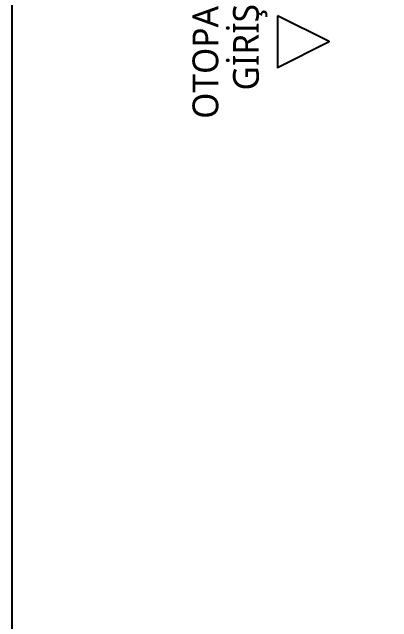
# Model space of a CAD drawing. Header units: millimetres. Extents: x -379292 to 1221486, y 92049 to 447512.
# Drawn here: x 43048 to 50415, y 161577 to 173407 of the extents above; entities that cross this region are included whole.
import ezdxf
from ezdxf.enums import TextEntityAlignment as Align

# ---------------------------------------------------------------- set-up
doc = ezdxf.new("R2010")
doc.units = ezdxf.units.MM
doc.layers.add('05_HATCH SOLID-2', color=253, linetype='Continuous')
doc.layers.add('05_ROOM NUMBER', color=152, linetype='Continuous')
doc.styles.get("Standard").update_dxf_attribs({"font": 'segoeuil.ttf'})

# ---------------------------------------------------------------- blocks, each defined once
blk = doc.blocks.new('202_OkGiris')
blk.add_lwpolyline([(-0.5, 0.2), (0.5, 0.2), (0, 1.2), (-0.5, 0.2)])
for tag, p in [('BILGI', (0, -0.4)), ('BILGI2', (0, -1.2))]:
    blk.add_attdef(tag, text='', height=0.5).set_placement(p, align=Align.MIDDLE)
blk = doc.blocks.new('OtoParkBodrumKatMimari')
at = {"layer": '05_HATCH SOLID-2', "color": 251, "ltscale": 25}
blk.add_lwpolyline([(150500, -8770), (-8600, -8770), (-8600, 187430)], dxfattribs=at)
at = {"layer": '05_ROOM NUMBER'}
ref = blk.add_blockref('202_OkGiris', (-3651, 72018), dxfattribs=dict(at, xscale=1000, yscale=1000, zscale=1000, rotation=270))
ref.add_attrib('BILGI', 'GİRİŞİ', dxfattribs={"layer": '0', "height": 500, "rotation": 90}).set_placement((-4051, 72018), align=Align.MIDDLE)
ref.add_attrib('BILGI2', 'OTOPARK', dxfattribs={"layer": '0', "height": 500, "rotation": 90}).set_placement((-4851, 72018), align=Align.MIDDLE)

msp = doc.modelspace()

# ---------------------------------------------------------------- block references
at = {"color": 8}
msp.add_blockref('OtoParkBodrumKatMimari', (51648, 100818.8), dxfattribs=at)

doc.saveas('drawing.dxf')
